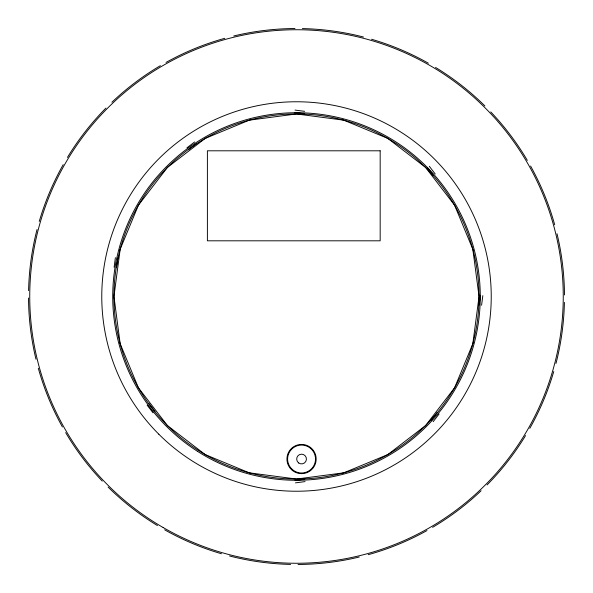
<?xml version="1.0" encoding="UTF-8"?>
<svg xmlns="http://www.w3.org/2000/svg" width="593" height="593" viewBox="0 0 593 593"><rect width="100%" height="100%" fill="white"/><g stroke="black" fill="none" stroke-linecap="round" stroke-linejoin="round"><path stroke-width="0.89" d="M114.123 267.265L115.39 257.666M116.576 267.287L117.799 257.977M479.159 304.95L480.426 295.329M481.575 305.269L482.835 295.64M431.23 420.215L437.16 412.483M433.157 421.697L439.087 413.966M186.914 147.865L194.593 141.972M188.396 149.792L196.075 143.906M295.121 480.449L304.758 479.181M295.44 482.865L305.076 481.598M295.025 110.083L304.632 111.343M294.706 112.492L304.32 113.76M429.302 166.285L435.24 174.016M427.375 167.767L433.305 175.498M149.051 403.633L154.981 411.357M147.116 405.115L153.046 412.839M564.41 302.386A267.977 267.977 0 0 1 555.967 363.479M553.758 371.529A267.977 267.977 0 0 1 529.794 428.354M525.568 435.551A267.977 267.977 0 0 1 487.068 484.904M481.101 490.745A267.977 267.977 0 0 1 432.608 527.333M426.982 530.565A267.977 267.977 0 0 1 368.223 554.692M359.247 557.02A267.977 267.977 0 0 1 298.027 564.469M290.614 564.41A267.977 267.977 0 0 1 229.521 555.967M221.471 553.758A267.977 267.977 0 0 1 164.646 529.794M157.449 525.568A267.977 267.977 0 0 1 108.096 487.068M102.255 481.101A267.977 267.977 0 0 1 65.667 432.608M62.435 426.982A267.977 267.977 0 0 1 38.308 368.223M35.98 359.247A267.977 267.977 0 0 1 28.531 298.027M28.59 290.614A267.977 267.977 0 0 1 37.033 229.521M39.242 221.471A267.977 267.977 0 0 1 63.206 164.646M67.432 157.449A267.977 267.977 0 0 1 105.932 108.096M111.899 102.255A267.977 267.977 0 0 1 160.392 65.667M166.018 62.435A267.977 267.977 0 0 1 224.777 38.308M233.753 35.98A267.977 267.977 0 0 1 294.973 28.531M302.386 28.59A267.977 267.977 0 0 1 363.479 37.033M371.529 39.242A267.977 267.977 0 0 1 428.354 63.206M435.551 67.432A267.977 267.977 0 0 1 484.904 105.932M490.745 111.899A267.977 267.977 0 0 1 527.333 160.392M530.565 166.018A267.977 267.977 0 0 1 554.692 224.777M557.02 233.753A267.977 267.977 0 0 1 564.469 294.973M120.171 249.253L113.952 296.5L120.171 343.747L138.406 387.778L167.419 425.581L205.222 454.594L249.253 472.829L296.5 479.048L343.747 472.829L387.778 454.594L425.581 425.581L454.594 387.778L472.829 343.747L479.048 296.5L472.829 249.253L454.594 205.222L425.581 167.419L387.778 138.406L343.747 120.171L296.5 113.952L249.253 120.171L205.222 138.406L167.419 167.419L138.406 205.222L120.171 249.253M380.172 150.8L207.394 150.8L207.394 240.81L380.172 240.81L380.172 150.8M163.119 527.518A266.754 266.754 0 0 0 563.254 296.5A266.754 266.754 0 0 0 163.119 65.482A266.754 266.754 0 0 0 163.119 527.518M158.805 434.195A194.734 194.734 0 0 0 484.6 346.898A194.734 194.734 0 0 0 246.102 108.4A194.734 194.734 0 0 0 158.805 434.195M197.543 451.355A183.771 183.771 0 0 0 480.085 304.772A183.771 183.771 0 0 0 211.871 133.373A183.771 183.771 0 0 0 197.543 451.355M205.222 454.594A182.548 182.548 0 0 0 479.048 296.5A182.548 182.548 0 0 0 205.222 138.406A182.548 182.548 0 0 0 205.222 454.594M291.489 469.634A14.617 14.617 0 0 0 315.765 462.458A14.617 14.617 0 0 0 297.412 445.017A14.617 14.617 0 0 0 291.489 469.634M291.934 469.159A13.965 13.965 0 0 0 315.135 462.303A13.965 13.965 0 0 0 297.597 445.639A13.965 13.965 0 0 0 291.934 469.159M298.709 462.985A4.87 4.87 0 0 0 306.403 459.531A4.87 4.87 0 0 0 299.561 454.594A4.87 4.87 0 0 0 298.709 462.985"/></g></svg>
